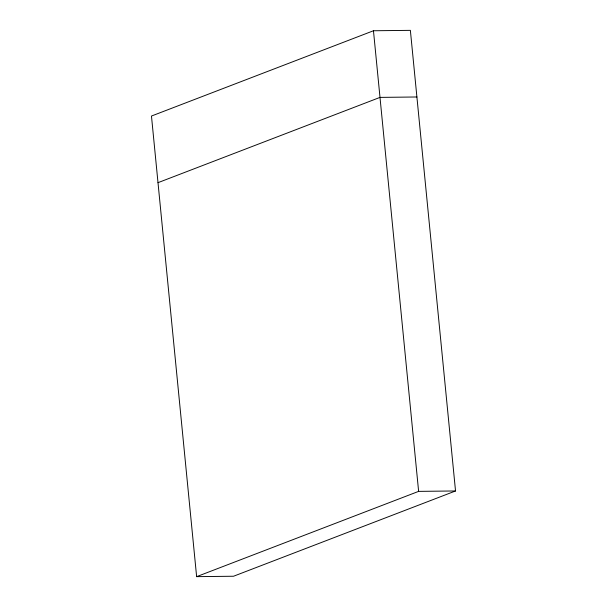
<?xml version="1.0" encoding="UTF-8"?>
<svg xmlns="http://www.w3.org/2000/svg" width="607" height="607" viewBox="0 0 607 607"><rect width="100%" height="100%" fill="white"/><g stroke="black" fill="none" stroke-linecap="round" stroke-linejoin="round"><path stroke-width="0.91" d="M373.464 30.76L151.469 116.036L196.63 576.65L233.536 576.24L455.531 490.964L410.37 30.35L373.464 30.76L418.625 491.374L196.63 576.65M158.002 182.669L379.997 97.393L416.903 96.983M418.625 491.374L455.531 490.964"/></g></svg>
